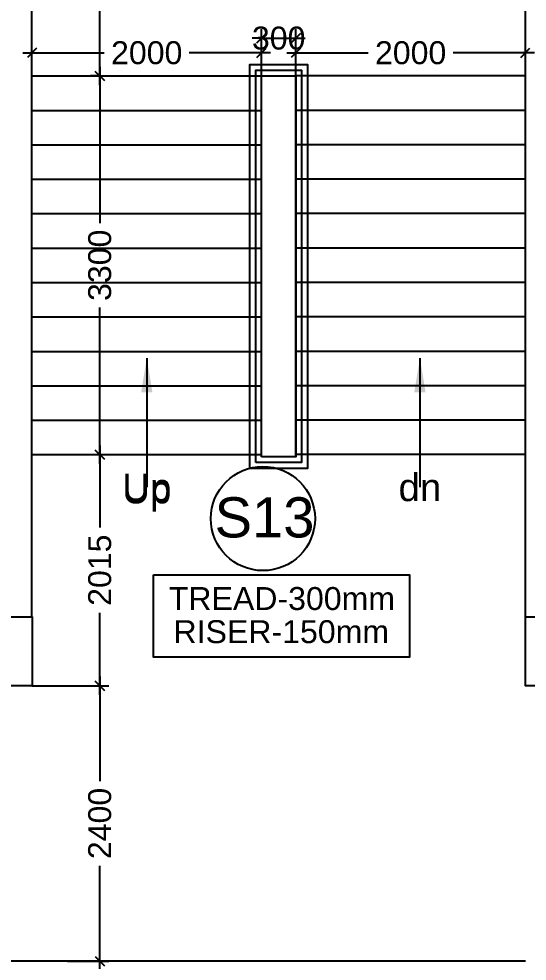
# Model space of a CAD drawing. Extents: x 7620542 to 7843793, y -6476226 to -6093835.
# Drawn here: x 7756275 to 7760704, y -6429359 to -6421146 of the extents above; entities that cross this region are included whole.
import ezdxf
from ezdxf.enums import TextEntityAlignment as Align

# ---------------------------------------------------------------- set-up
doc = ezdxf.new("R2010")
doc.units = 0
doc.header["$LTSCALE"] = 600
doc.header["$MEASUREMENT"] = 0
doc.header["$PDMODE"] = 35
doc.layers.get('0').update_dxf_attribs({"linetype": 'CONTINUOUS'})
doc.layers.get('Defpoints').update_dxf_attribs({"linetype": 'CONTINUOUS'})
for name, color, linetype in [('DIM-TEXT', 8, 'CONTINUOUS'), ('LA-column', 3, 'CONTINUOUS'), ('Railing', 21, 'CONTINUOUS'), ('Staircase', 7, 'CONTINUOUS'), ('Stairscase', 7, 'CONTINUOUS'), ('STEPS', 7, 'CONTINUOUS'), ('TEXT', 6, 'CONTINUOUS'), ('Walls', 7, 'CONTINUOUS'), ('Working Dim', 5, 'CONTINUOUS')]:
    doc.layers.add(name, color=color, linetype=linetype)
doc.styles.add('ari', font='arial.ttf')
doc.styles.add('ARIAL', font='arial.ttf')
doc.styles.add('RT', font='romant.shx')
doc.dimstyles.new('int. dim', dxfattribs={"dimtxt": 450, "dimasz": 80, "dimexe": 80, "dimexo": 0, "dimgap": 70, "dimtad": 0, "dimdec": 0, "dimzin": 12, "dimdsep": 46, "dimtxsty": 'ari', "dimblk": 'OBLIQUE', "dimcen": 2, "dimdle": 80, "dimclrd": 256, "dimclre": 256, "dimclrt": 6, "dimadec": 0, "dimazin": 0, "dimtfac": 1, "dimtdec": 0, "dimtix": 1, "dimtmove": 2, "dimatfit": 3, "dimfxl": 1, "dimtolj": 1, "dimtzin": 0, "dimlwd": -1, "dimlwe": -1, "dimarcsym": 0})
doc.dimstyles.new('TEXT', dxfattribs={"dimscale": 0, "dimtxt": 600, "dimasz": 300, "dimexe": 300, "dimexo": 30, "dimgap": 50, "dimtad": 0, "dimdec": 0, "dimzin": 0, "dimdsep": 46, "dimtxsty": 'RT', "dimblk": 'OBLIQUE', "dimcen": 0.09, "dimdle": 300, "dimclrd": 256, "dimclre": 256, "dimclrt": 170, "dimadec": 0, "dimazin": 0, "dimtfac": 1, "dimtdec": 0, "dimtofl": 0, "dimtmove": 2, "dimatfit": 3, "dimfxl": 1, "dimfrac": 2, "dimtolj": 1, "dimtzin": 0, "dimlwd": -1, "dimlwe": -1, "dimarcsym": 0})

# ---------------------------------------------------------------- blocks, each defined once
blk = doc.blocks.new('_Oblique')
at = {"color": 0, "linetype": 'ByBlock', "lineweight": -2}
blk.add_line((-0.5, -0.5), (0.5, 0.5), dxfattribs=at)
blk = doc.blocks.new('*D964')
at = {"layer": 'Defpoints', "color": 0, "transparency": 16777216}
for p in [(7756389.1, -6421442.8), (7756389.1, -6421644.1, 14.8), (7758388.7, -6421644.1, 1)]:
    blk.add_point(p, dxfattribs=at)
at = {"layer": 'Working Dim', "transparency": 16777216}
for p, q in [((7756389.1, -6421644.1), (7756389.1, -6421362.8)), ((7758388.7, -6421644.1), (7758388.7, -6421362.8)), ((7756309.1, -6421442.8), (7757018.9, -6421442.8)), ((7758468.7, -6421442.8), (7757758.9, -6421442.8))]:
    blk.add_line(p, q, dxfattribs=at)
at = {"layer": 'Working Dim', "transparency": 16777216, "xscale": 80, "yscale": 80, "zscale": 80, "rotation": 180}
blk.add_blockref('_Oblique', (7756389.1, -6421442.8), dxfattribs=at)
at = {"layer": 'Working Dim', "transparency": 16777216, "xscale": 80, "yscale": 80, "zscale": 80}
blk.add_blockref('_Oblique', (7758388.7, -6421442.8), dxfattribs=at)
at = {"layer": 'Working Dim', "color": 6, "transparency": 16777216, "insert": (7757388.9, -6421442.8), "char_height": 200, "attachment_point": 5, "style": 'ari'}
blk.add_mtext('\\A1;2000', dxfattribs=at)
blk = doc.blocks.new('*D965')
at = {"layer": 'Defpoints', "color": 0, "transparency": 16777216}
for p in [(7760688.3, -6421442.8), (7758688.9, -6421644.1, 1), (7760688.3, -6421644.1, 14.8)]:
    blk.add_point(p, dxfattribs=at)
at = {"layer": 'Working Dim', "transparency": 16777216}
for p, q in [((7758688.9, -6421644.1), (7758688.9, -6421362.8)), ((7760688.3, -6421644.1), (7760688.3, -6421362.8)), ((7758608.9, -6421442.8), (7759318.6, -6421442.8)), ((7760768.3, -6421442.8), (7760058.6, -6421442.8))]:
    blk.add_line(p, q, dxfattribs=at)
at = {"layer": 'Working Dim', "transparency": 16777216, "xscale": 80, "yscale": 80, "zscale": 80, "rotation": 180}
blk.add_blockref('_Oblique', (7758688.9, -6421442.8), dxfattribs=at)
at = {"layer": 'Working Dim', "transparency": 16777216, "xscale": 80, "yscale": 80, "zscale": 80}
blk.add_blockref('_Oblique', (7760688.3, -6421442.8), dxfattribs=at)
at = {"layer": 'Working Dim', "color": 6, "transparency": 16777216, "insert": (7759688.6, -6421442.8), "char_height": 200, "attachment_point": 5, "style": 'ari'}
blk.add_mtext('\\A1;2000', dxfattribs=at)
blk = doc.blocks.new('*D966')
at = {"layer": 'Defpoints', "color": 0, "transparency": 16777216}
for p in [(7758688.9, -6421315.2), (7758388.7, -6421644.1), (7758688.9, -6421644.1, 1)]:
    blk.add_point(p, dxfattribs=at)
at = {"layer": 'Working Dim', "transparency": 16777216}
for p, q in [((7758388.7, -6421644.1), (7758388.7, -6421235.2)), ((7758688.9, -6421644.1), (7758688.9, -6421235.2)), ((7758388.7, -6421315.2), (7758308.7, -6421315.2)), ((7758388.7, -6421315.2), (7758688.9, -6421315.2)), ((7758688.9, -6421315.2), (7758768.9, -6421315.2))]:
    blk.add_line(p, q, dxfattribs=at)
at = {"layer": 'Working Dim', "transparency": 16777216, "xscale": 80, "yscale": 80, "zscale": 80}
blk.add_blockref('_Oblique', (7758388.7, -6421315.2), dxfattribs=at)
at = {"layer": 'Working Dim', "transparency": 16777216, "xscale": 80, "yscale": 80, "zscale": 80, "rotation": 180}
blk.add_blockref('_Oblique', (7758688.9, -6421315.2), dxfattribs=at)
at = {"layer": 'Working Dim', "color": 6, "transparency": 16777216, "insert": (7758538.8, -6421315.2), "char_height": 200, "attachment_point": 5, "style": 'ari'}
blk.add_mtext('\\A1;300', dxfattribs=at)
blk = doc.blocks.new('*D967')
at = {"layer": 'Defpoints', "color": 0, "transparency": 16777216}
for p in [(7756389.1, -6424944.1, 1), (7756980.1, -6424944.1), (7756389.1, -6426958.7)]:
    blk.add_point(p, dxfattribs=at)
at = {"layer": 'Working Dim', "transparency": 16777216}
for p, q in [((7756980.1, -6424864.1), (7756980.1, -6425580.3)), ((7756389.1, -6424944.1), (7757060.1, -6424944.1)), ((7756980.1, -6427038.7), (7756980.1, -6426322.5)), ((7756389.1, -6426958.7), (7757060.1, -6426958.7))]:
    blk.add_line(p, q, dxfattribs=at)
at = {"layer": 'Working Dim', "transparency": 16777216, "xscale": 80, "yscale": 80, "zscale": 80}
for p, rotation in [((7756980.1, -6424944.1), 90), ((7756980.1, -6426958.7), 270)]:
    blk.add_blockref('_Oblique', p, dxfattribs=dict(at, rotation=rotation))
at = {"layer": 'Working Dim', "color": 6, "transparency": 16777216, "insert": (7756980.1, -6425951.4), "char_height": 200, "attachment_point": 5, "rotation": 90, "style": 'ari'}
blk.add_mtext('\\A1;2015', dxfattribs=at)
blk = doc.blocks.new('*D968')
at = {"layer": 'Defpoints', "color": 0, "transparency": 16777216}
for p in [(7756980.1, -6421644.1, 1), (7756980.1, -6421644.1), (7756389.1, -6424944.1, 1)]:
    blk.add_point(p, dxfattribs=at)
at = {"layer": 'Working Dim', "transparency": 16777216}
for p, q in [((7756980.1, -6421564.1), (7756980.1, -6422925.9)), ((7756980.1, -6421644.1), (7756900.1, -6421644.1)), ((7756980.1, -6425024.1), (7756980.1, -6423662.3)), ((7756389.1, -6424944.1), (7757060.1, -6424944.1))]:
    blk.add_line(p, q, dxfattribs=at)
at = {"layer": 'Working Dim', "transparency": 16777216, "xscale": 80, "yscale": 80, "zscale": 80}
for p, rotation in [((7756980.1, -6421644.1), 90), ((7756980.1, -6424944.1), 270)]:
    blk.add_blockref('_Oblique', p, dxfattribs=dict(at, rotation=rotation))
at = {"layer": 'Working Dim', "color": 6, "transparency": 16777216, "insert": (7756980.1, -6423294.1), "char_height": 200, "attachment_point": 5, "rotation": 90, "style": 'ari'}
blk.add_mtext('\\A1;3300', dxfattribs=at)
blk = doc.blocks.new('*D969')
at = {"layer": 'Defpoints', "color": 0, "transparency": 16777216}
for p in [(7756980.1, -6419643.7, 14.8), (7756980.1, -6419643.7), (7756980.1, -6421644.1, 1)]:
    blk.add_point(p, dxfattribs=at)
at = {"layer": 'Working Dim', "transparency": 16777216}
for p, q in [((7756980.1, -6419563.7), (7756980.1, -6420273.9)), ((7756980.1, -6419643.7), (7756900.1, -6419643.7)), ((7756980.1, -6421724.1), (7756980.1, -6421013.9)), ((7756980.1, -6421644.1), (7756900.1, -6421644.1))]:
    blk.add_line(p, q, dxfattribs=at)
at = {"layer": 'Working Dim', "transparency": 16777216, "xscale": 80, "yscale": 80, "zscale": 80}
for p, rotation in [((7756980.1, -6419643.7), 90), ((7756980.1, -6421644.1), 270)]:
    blk.add_blockref('_Oblique', p, dxfattribs=dict(at, rotation=rotation))
at = {"layer": 'Working Dim', "color": 6, "transparency": 16777216, "insert": (7756980.1, -6420643.9), "char_height": 200, "attachment_point": 5, "rotation": 90, "style": 'ari'}
blk.add_mtext('\\A1;2000', dxfattribs=at)
blk = doc.blocks.new('*D1251')
at = {"layer": 'Defpoints', "color": 0, "transparency": 16777216}
for p in [(7756390.1, -6426958.7, -27), (7756980.1, -6426958.7), (7756699.4, -6429358.8)]:
    blk.add_point(p, dxfattribs=at)
at = {"layer": 'Working Dim', "transparency": 16777216}
for p, q in [((7756980.1, -6426878.7), (7756980.1, -6427788.7)), ((7756390.1, -6426958.7), (7757060.1, -6426958.7)), ((7756980.1, -6429438.8), (7756980.1, -6428528.7)), ((7756699.4, -6429358.8), (7757060.1, -6429358.8))]:
    blk.add_line(p, q, dxfattribs=at)
at = {"layer": 'Working Dim', "transparency": 16777216, "xscale": 80, "yscale": 80, "zscale": 80}
for p, rotation in [((7756980.1, -6426958.7), 90), ((7756980.1, -6429358.8), 270)]:
    blk.add_blockref('_Oblique', p, dxfattribs=dict(at, rotation=rotation))
at = {"layer": 'Working Dim', "color": 6, "transparency": 16777216, "insert": (7756980.1, -6428158.7), "char_height": 200, "attachment_point": 5, "rotation": 90, "style": 'ari'}
blk.add_mtext('\\A1;2400', dxfattribs=at)
blk = doc.blocks.new('*D2108')
at = {"layer": 'Defpoints', "color": 0, "linetype": 'Continuous', "transparency": 16777216}
for p in [(7720379.1, -6417001.4), (7720379.1, -6419313.6, -0.3), (7761439.2, -6419393.5, -21.6)]:
    blk.add_point(p, dxfattribs=at)
at = {"layer": 'DIM-TEXT', "transparency": 16777216}
for p, q in [((7720379.1, -6419313.6), (7720379.1, -6416701.4)), ((7761439.2, -6419393.5), (7761439.2, -6416701.4)), ((7720079.1, -6417001.4), (7730596.4, -6417001.4)), ((7761739.2, -6417001.4), (7751221.8, -6417001.4))]:
    blk.add_line(p, q, dxfattribs=at)
at = {"layer": 'DIM-TEXT', "linetype": 'Continuous', "transparency": 16777216, "xscale": 300, "yscale": 300, "zscale": 300, "rotation": 180}
blk.add_blockref('_Oblique', (7720379.1, -6417001.4), dxfattribs=at)
at = {"layer": 'DIM-TEXT', "linetype": 'Continuous', "transparency": 16777216, "xscale": 300, "yscale": 300, "zscale": 300}
blk.add_blockref('_Oblique', (7761439.2, -6417001.4), dxfattribs=at)
at = {"layer": 'DIM-TEXT', "color": 170, "linetype": 'Continuous', "transparency": 16777216, "insert": (7740909.1, -6417001.4), "char_height": 750, "attachment_point": 5, "style": 'ari'}
blk.add_mtext('\\A1;{\\H1.067x;GENERAL MEDICINE (MALE - 30 Beds )}', dxfattribs=at)

msp = doc.modelspace()

# ---------------------------------------------------------------- linework, layer by layer
msp.add_circle((7758401.65, -6425501.548, 24.824), 453.576)
at = {"layer": 'LA-column', "color": 2, "flags": 128}
for points, elevation in [([(7755790.087, -6426358.688), (7756390.087, -6426358.688), (7756390.087, -6426958.688), (7755790.087, -6426958.688)], -11.858), ([(7760689.112, -6426358.766), (7761289.112, -6426358.766), (7761289.112, -6426958.766), (7760689.112, -6426958.766)], -13.799)]:
    msp.add_lwpolyline(points, close=True, dxfattribs=dict(at, elevation=elevation))
at = {"layer": 'Railing', "linetype": 'Continuous'}
msp.add_line((7760689.023, -6426358.73, -14.83), (7760689.023, -6419643.73, -14.83), dxfattribs=at)
at = {"layer": 'Railing', "linetype": 'Continuous', "elevation": -40.833}
for points in [[(7758288.639, -6425064.084), (7758288.639, -6421544.107), (7758788.908, -6421544.107), (7758788.908, -6425064.084)], [(7758338.639, -6425014.083), (7758338.639, -6421594.108), (7758738.908, -6421594.108), (7758738.908, -6425014.083)]]:
    msp.add_lwpolyline(points, close=True, dxfattribs=at)
at = {"layer": 'Stairscase', "color": 7, "linetype": 'Continuous'}
for p, q in [((7756388.64, -6421644.109, -40.833), (7758388.64, -6421644.109, -40.833)), ((7758388.64, -6424964.082, -40.833), (7758388.64, -6421644.109, -40.833)), ((7758688.907, -6424964.082, -40.833), (7758688.907, -6421644.109, -40.833)), ((7760688.907, -6421644.109, -40.833), (7758688.907, -6421644.109, -40.833)), ((7756388.64, -6421944.109, -40.833), (7758388.64, -6421944.109, -40.833)), ((7760688.907, -6421944.109, -40.833), (7758688.907, -6421944.109, -40.833)), ((7756388.64, -6422244.109, -40.833), (7758388.64, -6422244.109, -40.833)), ((7760688.907, -6422244.109, -40.833), (7758688.907, -6422244.109, -40.833)), ((7756388.64, -6422544.109, -40.833), (7758388.64, -6422544.109, -40.833)), ((7760688.907, -6422544.109, -40.833), (7758688.907, -6422544.109, -40.833)), ((7756388.64, -6422844.109, -40.833), (7758388.64, -6422844.109, -40.833)), ((7760688.907, -6422844.109, -40.833), (7758688.907, -6422844.109, -40.833)), ((7756388.64, -6423144.109, -40.833), (7758388.64, -6423144.109, -40.833)), ((7760688.905, -6423144.109, -40.833), (7758688.907, -6423144.109, -40.833)), ((7756388.64, -6423444.109, -40.833), (7758388.64, -6423444.109, -40.833)), ((7760688.907, -6423444.109, -40.833), (7758688.907, -6423444.109, -40.833)), ((7756388.64, -6423744.109, -40.833), (7758388.64, -6423744.109, -40.833)), ((7760688.907, -6423744.109, -40.833), (7758688.907, -6423744.109, -40.833)), ((7756388.64, -6424044.109, -40.833), (7758388.64, -6424044.109, -40.833)), ((7760688.907, -6424044.109, -40.833), (7758688.907, -6424044.109, -40.833)), ((7756388.64, -6424344.109, -40.833), (7758388.64, -6424344.109, -40.833)), ((7760688.907, -6424344.109, -40.833), (7758688.907, -6424344.109, -40.833)), ((7756388.64, -6424644.109, -40.833), (7758388.64, -6424644.109, -40.833)), ((7760688.907, -6424644.109, -40.833), (7758688.907, -6424644.109, -40.833)), ((7756388.64, -6424944.109, -40.833), (7758388.64, -6424944.109, -40.833)), ((7760688.907, -6424944.109, -40.833), (7758688.907, -6424944.109, -40.833))]:
    msp.add_line(p, q, dxfattribs=at)
at = {"layer": 'Stairscase', "color": 7, "linetype": 'Continuous', "elevation": -40.833}
msp.add_lwpolyline([(7758388.64, -6424964.082), (7758388.64, -6421644.109), (7758688.907, -6421644.109), (7758688.907, -6424964.082)], close=True, dxfattribs=at)
at = {"layer": 'STEPS', "elevation": 24.824}
msp.add_lwpolyline([(7757447.338, -6425992.849), (7759678.985, -6425992.849), (7759678.985, -6426708.43), (7757447.338, -6426708.43)], close=True, dxfattribs=at)
at = {"layer": 'Walls', "linetype": 'Continuous'}
msp.add_line((7756389.087, -6426358.688, -14.83), (7756389.087, -6419643.727, -14.83), dxfattribs=at)
at = {"layer": 'Walls'}
msp.add_line((7760689.017, -6429358.772, -14.83), (7754899.237, -6429358.772, -14.83), dxfattribs=at)

# ---------------------------------------------------------------- texts
at = {"layer": 'Staircase', "color": 7, "linetype": 'Continuous', "style": 'ARIAL'}
for s, p in [('Up', (7757389.5, -6425349.531, -14.83)), ('Up', (7757389.677, -6425369.424, -14.83)), ('dn', (7759769.466, -6425349.531, -14.83))]:
    msp.add_text(s, height=240, dxfattribs=at).set_placement(p, align=Align.CENTER)
at = {"layer": 'STEPS', "color": 6, "style": 'ARIAL'}
msp.add_text('S13', height=350, dxfattribs=at).set_placement((7758415.377, -6425665.931, 24.824), align=Align.CENTER)
at = {"layer": 'TEXT', "color": 7, "style": 'ARIAL'}
for s, p in [('TREAD-300mm', (7758566.924, -6426298.464, 24.824)), ('RISER-150mm', (7758561.391, -6426587.134, 24.824))]:
    msp.add_text(s, height=200, dxfattribs=at).set_placement(p, align=Align.CENTER)

# ---------------------------------------------------------------- dimensions: what is measured, and where the dimension line sits
at = {"layer": 'DIM-TEXT', "linetype": 'Continuous'}
dim = msp.add_linear_dim(base=(7720379.051, -6417001.407, 3.722), p1=(7761439.189, -6419393.479, -17.899), p2=(7720379.051, -6419313.592, 3.374), angle=180, text='{\\H1.067x;GENERAL MEDICINE (MALE - 30 Beds )}', dimstyle='TEXT', override={"dimscale": 1, "dimtxt": 750, "dimexo": 0, "dimtxsty": 'ari'}, dxfattribs=at)
dim.commit()
dim.dimension.update_dxf_attribs({"geometry": '*D2108', "text_midpoint": (7740909.12, -6417001.407, 3.722)})
at = {"layer": 'Working Dim'}
for base, p1, p2, override, picture, middle in [((7756980.104, -6419643.708, -41.864), (7756980.104, -6421644.109, -40.833), (7756980.104, -6419643.708, -27.033), {"dimtxt": 200}, '*D969', (7756980.104, -6420643.908, -41.864)), ((7756980.104, -6421644.109, -41.864), (7756389.087, -6424944.109, -40.833), (7756980.104, -6421644.109, -40.833), {"dimtxt": 200}, '*D968', (7756980.104, -6423294.109, -41.864)), ((7756980.104, -6424944.109, -41.864), (7756389.087, -6426958.671, -41.864), (7756389.087, -6424944.109, -40.833), {"dimtxt": 200}, '*D967', (7756980.104, -6425951.39, -41.864)), ((7756980.104, -6426958.671, -14.83), (7756699.357, -6429358.772, -14.83), (7756390.087, -6426958.671, -41.864), {"dimtxt": 200, "dimarcsym": 1}, '*D1251', (7756980.104, -6428158.721, -14.83))]:
    dim = msp.add_linear_dim(base=base, p1=p1, p2=p2, angle=90, dimstyle='int. dim', override=override, dxfattribs=at)
    dim.commit()
    dim.dimension.update_dxf_attribs({"geometry": picture, "text_midpoint": middle})
for base, p1, p2, picture, middle in [((7758688.907, -6421315.235, -41.864), (7758388.675, -6421644.109, -41.864), (7758688.907, -6421644.109, -40.833), '*D966', (7758538.791, -6421315.235, -41.864)), ((7756389.087, -6421442.826, -41.864), (7758388.675, -6421644.109, -40.833), (7756389.087, -6421644.109, -27.033), '*D964', (7757388.881, -6421442.826, -41.864))]:
    dim = msp.add_linear_dim(base=base, p1=p1, p2=p2, dimstyle='int. dim', override={"dimtxt": 200}, dxfattribs=at)
    dim.commit()
    dim.dimension.update_dxf_attribs({"geometry": picture, "text_midpoint": middle})
dim = msp.add_linear_dim(base=(7760688.285, -6421442.826, -41.864), p1=(7758688.907, -6421644.109, -40.833), p2=(7760688.285, -6421644.109, -27.033), text='2000', dimstyle='int. dim', override={"dimtxt": 200}, dxfattribs=at)
dim.commit()
dim.dimension.update_dxf_attribs({"geometry": '*D965', "text_midpoint": (7759688.596, -6421442.826, -41.864)})

# ---------------------------------------------------------------- leaders
at = {"layer": 'Staircase', "color": 7, "linetype": 'Continuous'}
for points in [[(7757389.285, -6424102.501, -8.561), (7757389.285, -6425206.729, -8.561)], [(7757389.462, -6424102.421, -12.548), (7757389.462, -6425226.623, -12.548)], [(7759769.251, -6424102.501, -8.561), (7759769.251, -6425206.729, -8.561)], [(7759769.429, -6424102.421, -12.548), (7759769.429, -6425226.623, -12.548)]]:
    msp.add_leader(points, dimstyle='int. dim', override={"dimasz": 300, "dimgap": 70, "dimtad": 0, "dimclrd": 256}, dxfattribs=at)

doc.saveas('drawing.dxf')
